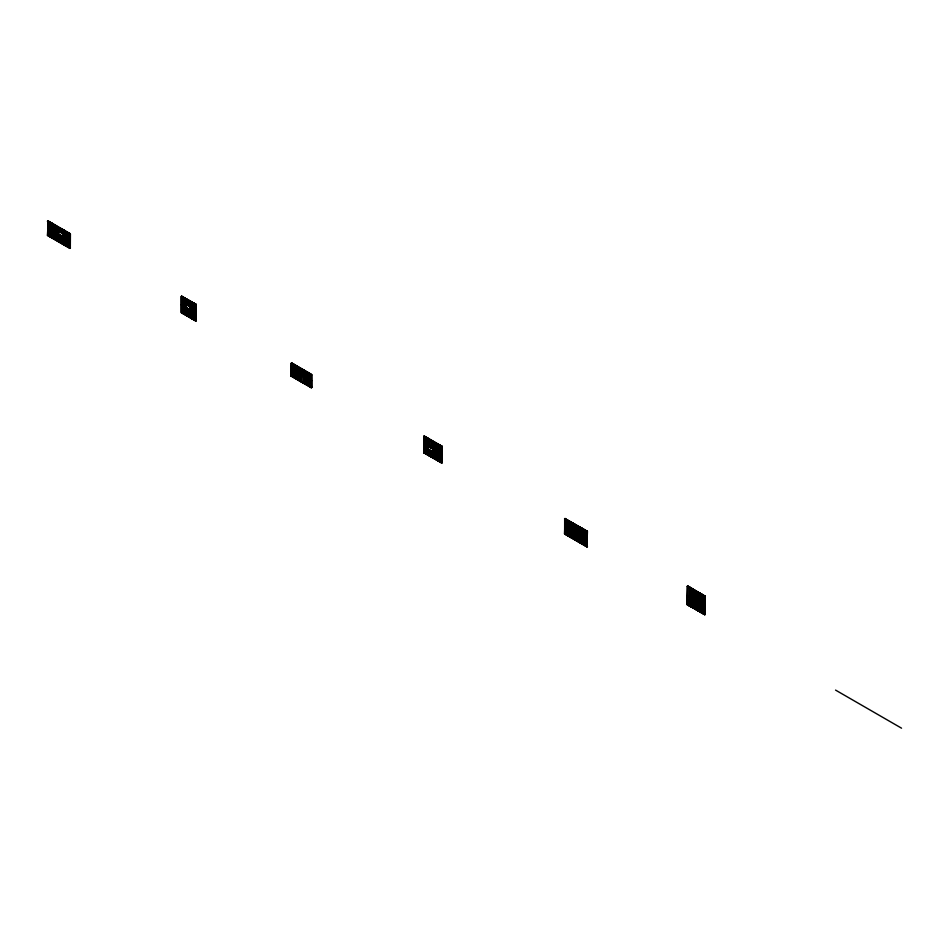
<?xml version="1.0" encoding="UTF-8"?>
<svg xmlns="http://www.w3.org/2000/svg" width="949" height="949" viewBox="0 0 949 949"><rect width="100%" height="100%" fill="white"/><g stroke="black" fill="none" stroke-linecap="round" stroke-linejoin="round"><path stroke-width="1.42" d="M47.557 221.295L47.972 220.809L70.309 233.703L69.882 248.401L47.557 235.506L47.972 220.809M58.091 230.132C71.531 239.397 57.189 226.787 58.091 231.105L63.82 234.059L63.192 234.178L63.607 244.047M58.304 230.014L58.304 230.987L63.713 234.118M291.189 376.172L291.616 362.898L311.675 374.475L311.248 387.75L291.189 376.172L291.296 363.443M565.082 518.64L587.324 531.238L586.897 546.897L587.431 531.547L564.975 518.581L565.082 533.812L587.324 546.66M687.361 604.893L687.669 586.126L705.107 596.197L705.012 614.596L687.361 604.893L687.776 585.948L705.012 596.138M701.358 601.702L701.157 602.805L697.906 601.049L698.227 599.898L701.358 601.702L701.358 602.674L698.227 600.871L698.227 599.898M49.728 229.172L52.005 229.99L47.664 228.46L52.005 230.239L47.664 228.709L49.941 229.528M53.856 231.556L56.133 232.375L51.792 230.844L56.133 232.624L51.792 231.093L54.069 231.912M47.557 235.506L48.079 221.105L48.079 235.079L47.45 235.21L69.989 248.223L69.989 234.249L47.45 221.236M58.613 231.046C57.201 230.18 59.799 239.492 58.613 241.165L58.197 226.953L58.197 240.916M60.072 230.915L60.072 228.033L60.285 231.034M58.197 234.059L55.92 233.229L63.607 236.87L58.613 233.988L57.77 234.545L55.92 233.478L58.197 234.296M61.946 231.995L61.946 229.112L62.16 232.114M69.989 234.249L47.877 220.987L47.877 234.961L70.416 247.974L69.882 248.401M65.208 238.104L67.011 238.662L63.607 237.665L67.011 238.899L63.607 237.914L65.422 238.472M68.399 239.943L70.202 240.5L66.798 239.516L70.202 240.749L66.798 239.753L68.601 240.311M181.378 296.337L196.146 304.38L195.719 321.047L181.378 312.767L181.378 296.337L196.146 304.38M181.378 296.586L181.378 312.767M183.359 305.341L185.446 306.053L181.484 304.736L185.446 306.302L181.484 304.985L183.572 305.697M185.66 304.012L185.446 314.878L185.446 298.449L185.446 314.392M186.775 304.166L187.202 299.457L186.989 304.285M188.531 305.175L188.958 300.465L188.744 305.305M190.488 317.298L190.488 306.8M181.793 312.28L195.826 320.869M196.146 304.617L195.613 320.75L196.04 304.558M190.488 309.943L194.26 311.142L192.267 310.477M192.481 310.845L190.488 310.181M195.719 320.809L181.698 312.221M291.094 363.313L311.355 375.021L311.355 387.572L291.094 375.863L291.616 362.898M291.723 363.194L311.248 374.713M293.324 370.513L295.542 371.32L291.296 369.837L295.542 371.557L291.296 370.074L293.526 370.881M291.094 375.863L311.782 387.322L311.248 387.75M297.357 372.85L299.587 373.645L295.341 372.162L299.587 373.894L295.341 372.411L297.571 373.206M301.391 375.175L303.621 375.982M301.604 375.543L299.374 374.748L303.621 376.219L299.374 374.499L303.205 376.219L303.834 375.543L307.476 377.643L306.835 377.761L307.262 384.725M305.542 375.555L305.542 371.178L305.756 375.674M311.355 375.021L311.782 387.322M303.621 382.613L303.621 370.063L303.621 383.099L304.048 375.662M309.315 379.754L311.569 380.561L307.262 379.054L311.569 380.81L307.262 379.292L309.516 380.11M441.771 462.863L423.776 452.483L423.776 436.457L424.31 436.03L442.08 446.291L441.665 463.041L423.883 452.78L423.883 436.279L441.665 446.54L441.665 463.041M423.883 436.516L423.883 452.543M425.733 445.235L433.444 449.162M425.947 445.591L423.989 444.951L428.106 445.947L427.691 454.737L427.691 438.224L427.691 454.239M428.106 445.947L423.989 444.713L433.23 449.28M429.636 445.864L429.636 439.351L429.85 445.983M431.593 446.991L431.593 440.478L431.807 447.109M423.776 452.483L441.665 462.804M423.883 452.78L442.08 462.804M432.922 449.221C434.227 448.118 431.831 456.374 432.922 457.75L433.337 457.513M442.08 446.291L441.558 462.744L441.973 446.481M435.449 450.834L437.762 451.688L433.337 450.111L437.762 451.938L433.337 450.348L435.662 451.202M439.66 453.266L441.973 454.12L437.548 452.543L441.973 454.369L437.548 452.78L439.873 453.634M564.56 533.753L587.431 546.47L564.56 533.753L565.082 518.403M566.826 527.241L569.103 528.059L564.774 526.529L569.103 528.308L564.774 526.778L567.039 527.608M571.156 525.734L571.156 537.561L571.156 522.152L571.156 537.075M572.532 525.544L572.947 523.184L572.745 525.663M574.323 526.576L574.738 524.228L574.536 526.707M586.897 546.897L564.667 534.062L564.667 518.64L586.897 531.487M576.114 527.62L576.541 525.26L576.328 527.739M578.119 529.257L578.119 541.096M577.905 529.625L570.954 525.604L578.012 529.566M579.898 534.785L581.879 535.438L578.119 534.24L581.879 535.687L578.119 534.489L580.1 535.141M564.56 518.83L587.431 531.547M583.445 536.837L585.438 537.49L581.678 536.292L585.438 537.739L581.678 536.541L583.659 537.193M687.776 585.948L687.254 586.375L705.107 596.197M689.555 596.447L691.857 597.289L687.467 595.723L691.857 597.526L687.467 595.972L689.757 596.814M693.731 598.855L696.032 599.697L691.643 598.143L696.032 599.946L691.643 598.38L693.944 599.222M687.254 604.596L705.107 614.418L687.254 604.596L687.361 586.185L704.585 596.138L704.585 614.845M705.012 595.889L704.478 614.537L704.905 596.079M697.906 601.049L698.547 600.931L698.12 610.871L698.12 592.164L698.12 610.385M698.547 600.931L697.705 601.63L695.819 600.551L698.12 601.393M699.793 600.681L699.793 593.125L700.006 600.8M701.05 602.864L701.264 612.188M702.972 604.193L704.905 604.821L701.264 603.694L704.905 605.059L701.264 603.932L703.185 604.56M423.776 436.457L442.187 446.599L424.203 436.22L424.203 452.234M47.557 221.046L69.882 233.94M311.782 374.784L291.509 363.076L291.509 375.626M185.553 304.071L190.702 306.918L190.073 307.037M185.352 304.19L190.381 307.096M698.013 600.017L701.157 601.832M303.727 375.602L307.369 377.702M47.972 235.269L70.309 248.163L70.416 234M196.146 320.809L181.793 312.529L181.793 296.1M291.616 375.934L311.675 387.512L311.569 374.653M687.776 604.655L705.012 614.596M835.547 690.089L901.55 728.191M687.467 586.494L687.467 604.715M587.217 531.428L587.217 546.351M587.004 531.784L587.004 546.719M564.774 518.949L564.667 534.062M195.719 304.617L195.719 321.047M181.484 296.646L181.484 312.589M70.202 233.881L70.202 247.855M49.941 222.185L49.514 236.396L49.941 222.185M50.143 222.303L49.728 236.515L50.143 222.303M52.005 223.371L51.578 237.594L52.005 223.371M52.207 223.49L51.792 237.713L52.207 223.49M54.069 224.569L53.642 238.78L54.069 224.569M54.271 224.688L53.856 238.899L54.271 224.688M56.133 225.755L55.706 239.967L56.133 225.755M56.335 225.874L55.92 240.097L56.335 225.874M58.399 227.072L57.984 241.283L58.399 227.072M63.82 230.192L63.405 244.415L63.82 230.192M64.034 230.322L63.607 244.534L64.034 230.322M58.613 234.225L63.607 237.12L58.613 234.225M65.422 231.117L64.995 245.328L65.422 231.117M65.623 231.236L65.208 245.459L65.623 231.236M60.072 235.067L59.645 242.244L60.072 235.067M60.285 235.186L59.858 242.375L60.285 235.186M67.011 232.042L66.584 246.254L67.011 232.042M67.225 232.161L66.798 246.372L67.225 232.161M61.946 236.147L61.519 243.335L61.946 236.147M62.16 236.277L61.732 243.454L62.16 236.277M68.601 232.956L68.186 247.179L68.601 232.956M68.814 233.086L68.399 247.298L68.814 233.086M181.698 296.278L196.253 304.676L181.698 296.278M183.572 297.369L183.145 313.55L183.572 297.369M183.786 297.488L183.359 313.668L183.786 297.488M185.66 298.567L185.245 314.76L185.66 298.567M185.553 303.099L190.595 306.005L185.553 303.099M190.702 301.485L190.286 317.666L190.702 301.485M190.915 301.604L190.488 317.785L190.915 301.604M192.481 302.506L192.054 318.698L192.481 302.506M192.694 302.624L192.267 318.817L192.694 302.624M185.874 307.476L190.073 310.394L190.915 309.943L194.26 311.379L185.874 307.476M185.874 307.725L190.488 310.394L185.874 307.725M194.26 303.538L193.833 319.718L194.26 303.538M194.474 303.656L194.047 319.849L194.474 303.656M187.202 308.496L186.775 315.649L187.202 308.496M187.416 308.615L186.989 315.768L187.416 308.615M188.958 309.504L188.531 316.658L188.958 309.504M189.159 309.623L188.744 316.776L189.159 309.623M194.474 311.747L196.04 312.648L194.474 311.747M194.474 311.996L196.04 312.897L194.474 311.996M293.526 364.238L293.111 377.038L293.526 364.238M293.739 364.357L293.324 377.156L293.739 364.357M295.542 365.401L295.127 378.2L295.542 365.401M295.756 365.531L295.341 378.319L295.756 365.531M297.571 366.575L297.144 379.363L297.571 366.575M297.772 366.694L297.357 379.481L297.772 366.694M299.587 367.738L299.16 380.525L299.587 367.738M299.801 367.856L299.374 380.656L299.801 367.856M301.604 368.9L301.189 381.7L301.604 368.9M301.818 369.019L301.391 381.818L301.818 369.019M303.834 370.193L303.407 382.981L303.834 370.193M307.476 372.293L307.049 385.08L307.476 372.293M303.727 374.63L307.369 376.729L303.727 374.63M307.678 372.411L307.262 385.211L307.678 372.411M309.516 373.479L309.101 386.267L309.516 373.479M309.73 373.598L309.315 386.385L309.73 373.598M304.048 377.607L307.262 379.458L304.048 377.607M304.048 377.844L307.262 379.707L304.048 377.844M305.542 378.722L305.127 383.977L305.542 378.722M305.756 378.841L305.341 384.096L305.756 378.841M425.947 437.216L425.52 453.48L425.947 437.216M426.16 437.347L425.733 453.61L426.16 437.347M427.892 438.343L427.477 454.607L427.892 438.343M427.785 444.915L433.444 448.189L427.785 444.915M433.551 441.617L433.135 457.881L433.551 441.617M433.764 441.736L433.337 457.999L433.764 441.736M435.662 442.827L435.235 459.091L435.662 442.827M435.864 442.946L435.449 459.209L435.864 442.946M428.106 449.209L433.337 452.234L428.106 449.209M428.106 449.446L433.337 452.471L428.106 449.446M437.762 444.049L437.347 460.312L437.762 444.049M437.975 444.168L437.548 460.431L437.975 444.168M429.636 450.336L429.221 455.615L429.636 450.336M429.85 450.455L429.434 455.734L429.85 450.455M439.873 445.259L439.446 461.522L439.873 445.259M440.087 445.378L439.66 461.641L440.087 445.378M431.593 451.463L431.178 456.742L431.593 451.463M431.807 451.582L431.38 456.872L431.807 451.582M567.039 519.779L566.612 534.939L567.039 519.779M567.253 519.898L566.826 535.07L567.253 519.898M569.103 520.965L568.676 536.138L569.103 520.965M569.305 521.084L568.89 536.256L569.305 521.084M571.369 522.27L570.954 537.442L571.369 522.27M571.262 524.453L578.226 528.463L571.262 524.453M569.305 528.676L571.156 529.744L569.305 528.676M569.305 528.913L571.156 529.981L569.305 528.913M571.583 528.012L578.119 531.784L571.583 528.012M571.583 528.249L578.119 532.021L571.583 528.249M572.947 529.044L572.532 538.356L572.947 529.044M573.16 529.162L572.745 538.474L573.16 529.162M578.332 526.292L577.905 541.464L578.332 526.292M578.534 526.41L578.119 541.582L578.534 526.41M574.738 530.076L574.323 539.388L574.738 530.076M574.952 530.194L574.536 539.518L574.952 530.194M580.1 527.324L579.685 542.484L580.1 527.324M580.313 527.442L579.898 542.614L580.313 527.442M576.541 531.108L576.114 540.432L576.541 531.108M576.743 531.226L576.328 540.55L576.743 531.226M581.879 528.344L581.464 543.516L581.879 528.344M582.093 528.463L581.678 543.635L582.093 528.463M583.659 529.376L583.244 544.536L583.659 529.376M583.872 529.495L583.445 544.667L583.872 529.495M585.438 530.396L585.023 545.568L585.438 530.396M585.652 530.515L585.225 545.687L585.652 530.515M585.652 538.107L587.217 539.008L585.652 538.107M585.652 538.344L587.217 539.257L585.652 538.344M689.757 587.336L689.342 605.794L689.757 587.336M689.97 587.455L689.555 605.925L689.97 587.455M691.857 588.546L691.43 607.004L691.857 588.546M692.058 588.665L691.643 607.123L692.058 588.665M693.944 589.744L693.517 608.214L693.944 589.744M694.158 589.875L693.731 608.333L694.158 589.875M696.032 590.954L695.605 609.412L696.032 590.954M696.246 591.073L695.819 609.543L696.246 591.073M698.334 592.283L697.906 610.741L698.334 592.283M701.465 594.098L701.05 612.556L701.465 594.098M701.679 594.216L701.264 612.674L701.679 594.216M703.185 595.082L702.758 613.552L703.185 595.082M703.399 595.201L702.972 613.671L703.399 595.201M696.246 600.551L698.12 601.63L696.246 600.551M698.547 603.386L701.264 604.964L698.547 603.386M698.547 603.635L701.264 605.201L698.547 603.635M699.793 604.359L699.377 611.595L699.793 604.359M700.006 604.477L699.579 611.714L700.006 604.477"/></g></svg>
